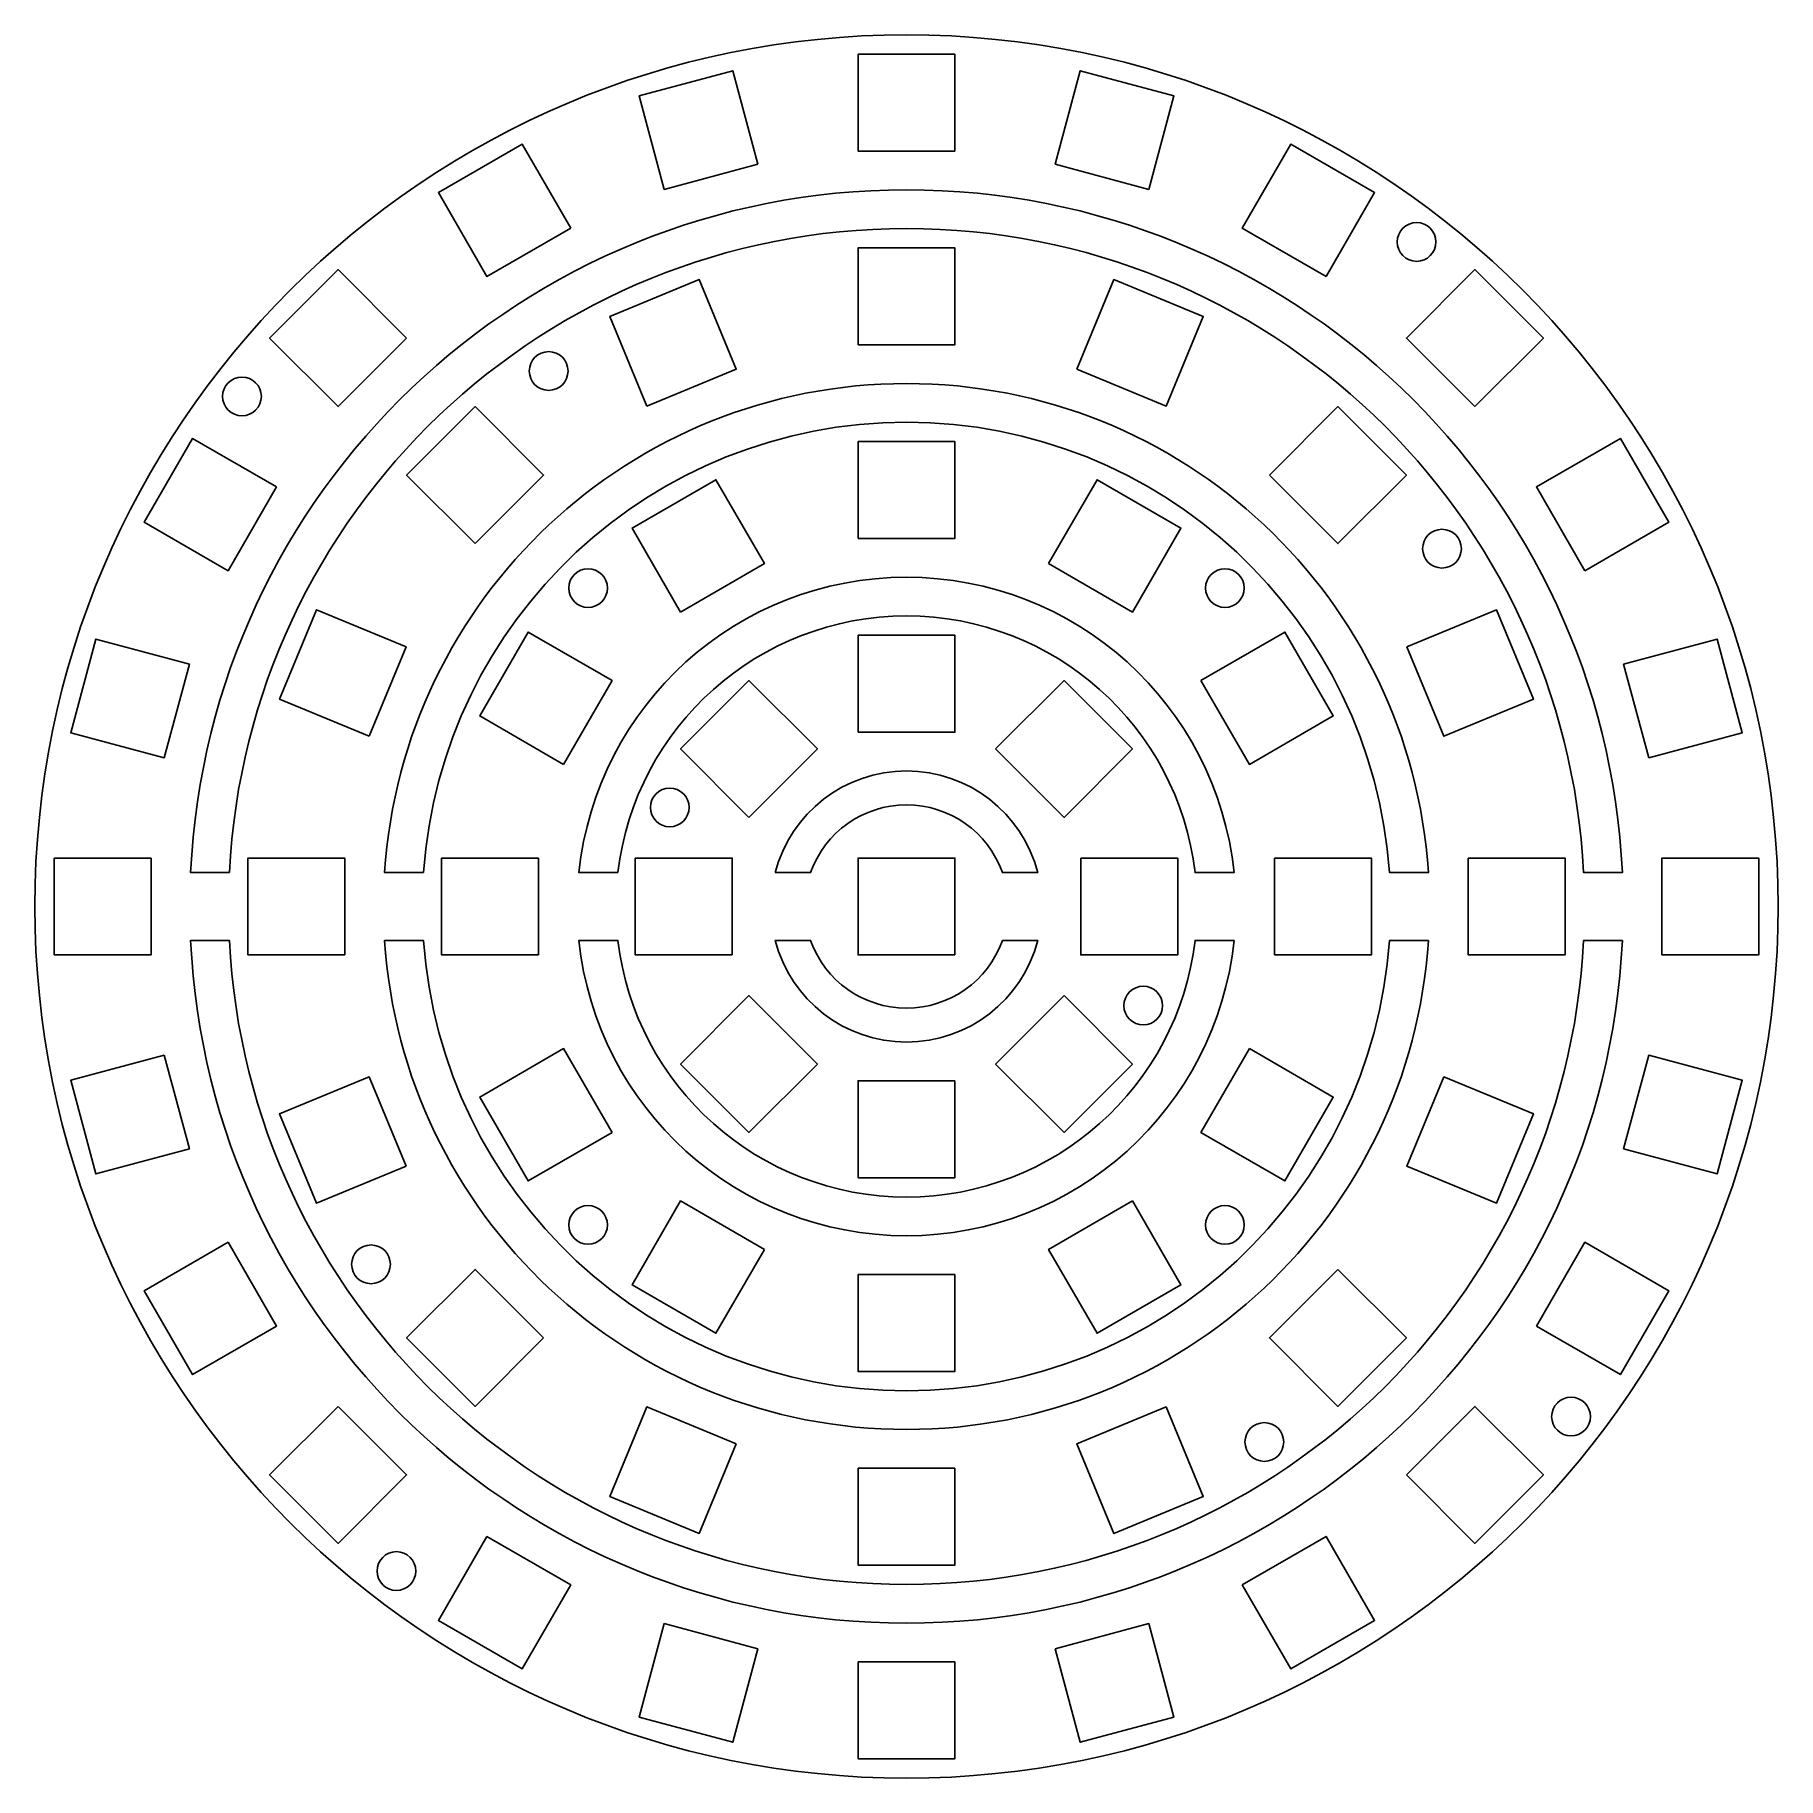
# Model space of a CAD drawing. Header units: millimetres. Extents: x -45 to 45, y -45 to 45.
import ezdxf

# ---------------------------------------------------------------- set-up
doc = ezdxf.new("R2010")
doc.units = ezdxf.units.MM
doc.layers.get('0').update_dxf_attribs({"linetype": 'CONTINUOUS'})

msp = doc.modelspace()

# ---------------------------------------------------------------- linework, layer by layer
for points in [[(2.5, 39), (2.5, 44), (-2.5, 44), (-2.5, 39)], [(2.5, 39), (2.5, 44), (-2.5, 44), (-2.5, 39)], [(2.5, 39), (2.5, 44), (-2.5, 44), (-2.5, 39)], [(2.5, 39), (2.5, 44), (-2.5, 44), (-2.5, 39)], [(-7.679, 38.318), (-8.973, 43.148), (-13.803, 41.854), (-12.509, 37.024)], [(-7.679, 38.318), (-8.973, 43.148), (-13.803, 41.854), (-12.509, 37.024)], [(-7.679, 38.318), (-8.973, 43.148), (-13.803, 41.854), (-12.509, 37.024)], [(-7.679, 38.318), (-8.973, 43.148), (-13.803, 41.854), (-12.509, 37.024)], [(12.509, 37.024), (13.803, 41.854), (8.973, 43.148), (7.679, 38.318)], [(12.509, 37.024), (13.803, 41.854), (8.973, 43.148), (7.679, 38.318)], [(12.509, 37.024), (13.803, 41.854), (8.973, 43.148), (7.679, 38.318)], [(12.509, 37.024), (13.803, 41.854), (8.973, 43.148), (7.679, 38.318)], [(-17.335, 35.025), (-19.835, 39.355), (-24.165, 36.855), (-21.665, 32.525)], [(-17.335, 35.025), (-19.835, 39.355), (-24.165, 36.855), (-21.665, 32.525)], [(-17.335, 35.025), (-19.835, 39.355), (-24.165, 36.855), (-21.665, 32.525)], [(-17.335, 35.025), (-19.835, 39.355), (-24.165, 36.855), (-21.665, 32.525)], [(21.665, 32.525), (24.165, 36.855), (19.835, 39.355), (17.335, 35.025)], [(21.665, 32.525), (24.165, 36.855), (19.835, 39.355), (17.335, 35.025)], [(21.665, 32.525), (24.165, 36.855), (19.835, 39.355), (17.335, 35.025)], [(21.665, 32.525), (24.165, 36.855), (19.835, 39.355), (17.335, 35.025)], [(-2.5, 29), (2.5, 29), (2.5, 34), (-2.5, 34)], [(-2.5, 29), (2.5, 29), (2.5, 34), (-2.5, 34)], [(-2.5, 29), (2.5, 29), (2.5, 34), (-2.5, 34)], [(-2.5, 29), (2.5, 29), (2.5, 34), (-2.5, 34)], [(-25.809, 29.345), (-29.345, 32.88), (-32.88, 29.345), (-29.345, 25.809)], [(-25.809, 29.345), (-29.345, 32.88), (-32.88, 29.345), (-29.345, 25.809)], [(-25.809, 29.345), (-29.345, 32.88), (-32.88, 29.345), (-29.345, 25.809)], [(-25.809, 29.345), (-29.345, 32.88), (-32.88, 29.345), (-29.345, 25.809)], [(29.345, 25.809), (32.88, 29.345), (29.345, 32.88), (25.809, 29.345)], [(29.345, 25.809), (32.88, 29.345), (29.345, 32.88), (25.809, 29.345)], [(29.345, 25.809), (32.88, 29.345), (29.345, 32.88), (25.809, 29.345)], [(29.345, 25.809), (32.88, 29.345), (29.345, 32.88), (25.809, 29.345)], [(-13.408, 25.836), (-8.788, 27.749), (-10.702, 32.369), (-15.321, 30.455)], [(-13.408, 25.836), (-8.788, 27.749), (-10.702, 32.369), (-15.321, 30.455)], [(-13.408, 25.836), (-8.788, 27.749), (-10.702, 32.369), (-15.321, 30.455)], [(-13.408, 25.836), (-8.788, 27.749), (-10.702, 32.369), (-15.321, 30.455)], [(8.788, 27.749), (13.408, 25.836), (15.321, 30.455), (10.702, 32.369)], [(8.788, 27.749), (13.408, 25.836), (15.321, 30.455), (10.702, 32.369)], [(8.788, 27.749), (13.408, 25.836), (15.321, 30.455), (10.702, 32.369)], [(8.788, 27.749), (13.408, 25.836), (15.321, 30.455), (10.702, 32.369)], [(-22.274, 18.738), (-18.738, 22.274), (-22.274, 25.809), (-25.809, 22.274)], [(-22.274, 18.738), (-18.738, 22.274), (-22.274, 25.809), (-25.809, 22.274)], [(-22.274, 18.738), (-18.738, 22.274), (-22.274, 25.809), (-25.809, 22.274)], [(-22.274, 18.738), (-18.738, 22.274), (-22.274, 25.809), (-25.809, 22.274)], [(18.738, 22.274), (22.274, 18.738), (25.809, 22.274), (22.274, 25.809)], [(18.738, 22.274), (22.274, 18.738), (25.809, 22.274), (22.274, 25.809)], [(18.738, 22.274), (22.274, 18.738), (25.809, 22.274), (22.274, 25.809)], [(18.738, 22.274), (22.274, 18.738), (25.809, 22.274), (22.274, 25.809)], [(-32.525, 21.665), (-36.855, 24.165), (-39.355, 19.835), (-35.025, 17.335)], [(-32.525, 21.665), (-36.855, 24.165), (-39.355, 19.835), (-35.025, 17.335)], [(-32.525, 21.665), (-36.855, 24.165), (-39.355, 19.835), (-35.025, 17.335)], [(-32.525, 21.665), (-36.855, 24.165), (-39.355, 19.835), (-35.025, 17.335)], [(-2.5, 19), (2.5, 19), (2.5, 24), (-2.5, 24)], [(-2.5, 19), (2.5, 19), (2.5, 24), (-2.5, 24)], [(-2.5, 19), (2.5, 19), (2.5, 24), (-2.5, 24)], [(-2.5, 19), (2.5, 19), (2.5, 24), (-2.5, 24)], [(35.025, 17.335), (39.355, 19.835), (36.855, 24.165), (32.525, 21.665)], [(35.025, 17.335), (39.355, 19.835), (36.855, 24.165), (32.525, 21.665)], [(35.025, 17.335), (39.355, 19.835), (36.855, 24.165), (32.525, 21.665)], [(35.025, 17.335), (39.355, 19.835), (36.855, 24.165), (32.525, 21.665)], [(-11.665, 15.204), (-7.335, 17.704), (-9.835, 22.035), (-14.165, 19.535)], [(-11.665, 15.204), (-7.335, 17.704), (-9.835, 22.035), (-14.165, 19.535)], [(-11.665, 15.204), (-7.335, 17.704), (-9.835, 22.035), (-14.165, 19.535)], [(-11.665, 15.204), (-7.335, 17.704), (-9.835, 22.035), (-14.165, 19.535)], [(7.335, 17.704), (11.665, 15.204), (14.165, 19.535), (9.835, 22.035)], [(7.335, 17.704), (11.665, 15.204), (14.165, 19.535), (9.835, 22.035)], [(7.335, 17.704), (11.665, 15.204), (14.165, 19.535), (9.835, 22.035)], [(7.335, 17.704), (11.665, 15.204), (14.165, 19.535), (9.835, 22.035)], [(-27.749, 8.788), (-25.836, 13.408), (-30.455, 15.321), (-32.369, 10.702)], [(-27.749, 8.788), (-25.836, 13.408), (-30.455, 15.321), (-32.369, 10.702)], [(-27.749, 8.788), (-25.836, 13.408), (-30.455, 15.321), (-32.369, 10.702)], [(-27.749, 8.788), (-25.836, 13.408), (-30.455, 15.321), (-32.369, 10.702)], [(25.836, 13.408), (27.749, 8.788), (32.369, 10.702), (30.455, 15.321)], [(25.836, 13.408), (27.749, 8.788), (32.369, 10.702), (30.455, 15.321)], [(25.836, 13.408), (27.749, 8.788), (32.369, 10.702), (30.455, 15.321)], [(25.836, 13.408), (27.749, 8.788), (32.369, 10.702), (30.455, 15.321)], [(-37.024, 12.509), (-41.854, 13.803), (-43.148, 8.973), (-38.318, 7.679)], [(-37.024, 12.509), (-41.854, 13.803), (-43.148, 8.973), (-38.318, 7.679)], [(-37.024, 12.509), (-41.854, 13.803), (-43.148, 8.973), (-38.318, 7.679)], [(-37.024, 12.509), (-41.854, 13.803), (-43.148, 8.973), (-38.318, 7.679)], [(-17.704, 7.335), (-15.204, 11.665), (-19.535, 14.165), (-22.035, 9.835)], [(-17.704, 7.335), (-15.204, 11.665), (-19.535, 14.165), (-22.035, 9.835)], [(-17.704, 7.335), (-15.204, 11.665), (-19.535, 14.165), (-22.035, 9.835)], [(-17.704, 7.335), (-15.204, 11.665), (-19.535, 14.165), (-22.035, 9.835)], [(-2.5, 9), (2.5, 9), (2.5, 14), (-2.5, 14)], [(-2.5, 9), (2.5, 9), (2.5, 14), (-2.5, 14)], [(-2.5, 9), (2.5, 9), (2.5, 14), (-2.5, 14)], [(-2.5, 9), (2.5, 9), (2.5, 14), (-2.5, 14)], [(15.204, 11.665), (17.704, 7.335), (22.035, 9.835), (19.535, 14.165)], [(15.204, 11.665), (17.704, 7.335), (22.035, 9.835), (19.535, 14.165)], [(15.204, 11.665), (17.704, 7.335), (22.035, 9.835), (19.535, 14.165)], [(15.204, 11.665), (17.704, 7.335), (22.035, 9.835), (19.535, 14.165)], [(38.318, 7.679), (43.148, 8.973), (41.854, 13.803), (37.024, 12.509)], [(38.318, 7.679), (43.148, 8.973), (41.854, 13.803), (37.024, 12.509)], [(38.318, 7.679), (43.148, 8.973), (41.854, 13.803), (37.024, 12.509)], [(38.318, 7.679), (43.148, 8.973), (41.854, 13.803), (37.024, 12.509)], [(-8.132, 4.596), (-4.596, 8.132), (-8.132, 11.667), (-11.667, 8.132)], [(-8.132, 4.596), (-4.596, 8.132), (-8.132, 11.667), (-11.667, 8.132)], [(-8.132, 4.596), (-4.596, 8.132), (-8.132, 11.667), (-11.667, 8.132)], [(-8.132, 4.596), (-4.596, 8.132), (-8.132, 11.667), (-11.667, 8.132)], [(4.596, 8.132), (8.132, 4.596), (11.667, 8.132), (8.132, 11.667)], [(4.596, 8.132), (8.132, 4.596), (11.667, 8.132), (8.132, 11.667)], [(4.596, 8.132), (8.132, 4.596), (11.667, 8.132), (8.132, 11.667)], [(4.596, 8.132), (8.132, 4.596), (11.667, 8.132), (8.132, 11.667)], [(-39, 2.5), (-44, 2.5), (-44, -2.5), (-39, -2.5)], [(-39, 2.5), (-44, 2.5), (-44, -2.5), (-39, -2.5)], [(-39, 2.5), (-44, 2.5), (-44, -2.5), (-39, -2.5)], [(-39, 2.5), (-44, 2.5), (-44, -2.5), (-39, -2.5)], [(-29, -2.5), (-29, 2.5), (-34, 2.5), (-34, -2.5)], [(-29, -2.5), (-29, 2.5), (-34, 2.5), (-34, -2.5)], [(-29, -2.5), (-29, 2.5), (-34, 2.5), (-34, -2.5)], [(-29, -2.5), (-29, 2.5), (-34, 2.5), (-34, -2.5)], [(-19, -2.5), (-19, 2.5), (-24, 2.5), (-24, -2.5)], [(-19, -2.5), (-19, 2.5), (-24, 2.5), (-24, -2.5)], [(-19, -2.5), (-19, 2.5), (-24, 2.5), (-24, -2.5)], [(-19, -2.5), (-19, 2.5), (-24, 2.5), (-24, -2.5)], [(-9, -2.5), (-9, 2.5), (-14, 2.5), (-14, -2.5)], [(-9, -2.5), (-9, 2.5), (-14, 2.5), (-14, -2.5)], [(-9, -2.5), (-9, 2.5), (-14, 2.5), (-14, -2.5)], [(-9, -2.5), (-9, 2.5), (-14, 2.5), (-14, -2.5)], [(2.5, -2.5), (2.5, 2.5), (-2.5, 2.5), (-2.5, -2.5)], [(2.5, -2.5), (2.5, 2.5), (-2.5, 2.5), (-2.5, -2.5)], [(2.5, -2.5), (2.5, 2.5), (-2.5, 2.5), (-2.5, -2.5)], [(2.5, -2.5), (2.5, 2.5), (-2.5, 2.5), (-2.5, -2.5)], [(9, 2.5), (9, -2.5), (14, -2.5), (14, 2.5)], [(9, 2.5), (9, -2.5), (14, -2.5), (14, 2.5)], [(9, 2.5), (9, -2.5), (14, -2.5), (14, 2.5)], [(9, 2.5), (9, -2.5), (14, -2.5), (14, 2.5)], [(19, 2.5), (19, -2.5), (24, -2.5), (24, 2.5)], [(19, 2.5), (19, -2.5), (24, -2.5), (24, 2.5)], [(19, 2.5), (19, -2.5), (24, -2.5), (24, 2.5)], [(19, 2.5), (19, -2.5), (24, -2.5), (24, 2.5)], [(29, 2.5), (29, -2.5), (34, -2.5), (34, 2.5)], [(29, 2.5), (29, -2.5), (34, -2.5), (34, 2.5)], [(29, 2.5), (29, -2.5), (34, -2.5), (34, 2.5)], [(29, 2.5), (29, -2.5), (34, -2.5), (34, 2.5)], [(39, -2.5), (44, -2.5), (44, 2.5), (39, 2.5)], [(39, -2.5), (44, -2.5), (44, 2.5), (39, 2.5)], [(39, -2.5), (44, -2.5), (44, 2.5), (39, 2.5)], [(39, -2.5), (44, -2.5), (44, 2.5), (39, 2.5)], [(-4.596, -8.132), (-8.132, -4.596), (-11.667, -8.132), (-8.132, -11.667)], [(-4.596, -8.132), (-8.132, -4.596), (-11.667, -8.132), (-8.132, -11.667)], [(-4.596, -8.132), (-8.132, -4.596), (-11.667, -8.132), (-8.132, -11.667)], [(-4.596, -8.132), (-8.132, -4.596), (-11.667, -8.132), (-8.132, -11.667)], [(8.132, -4.596), (4.596, -8.132), (8.132, -11.667), (11.667, -8.132)], [(8.132, -4.596), (4.596, -8.132), (8.132, -11.667), (11.667, -8.132)], [(8.132, -4.596), (4.596, -8.132), (8.132, -11.667), (11.667, -8.132)], [(8.132, -4.596), (4.596, -8.132), (8.132, -11.667), (11.667, -8.132)], [(-38.318, -7.679), (-43.148, -8.973), (-41.854, -13.803), (-37.024, -12.509)], [(-38.318, -7.679), (-43.148, -8.973), (-41.854, -13.803), (-37.024, -12.509)], [(-38.318, -7.679), (-43.148, -8.973), (-41.854, -13.803), (-37.024, -12.509)], [(-38.318, -7.679), (-43.148, -8.973), (-41.854, -13.803), (-37.024, -12.509)], [(-15.204, -11.665), (-17.704, -7.335), (-22.035, -9.835), (-19.535, -14.165)], [(-15.204, -11.665), (-17.704, -7.335), (-22.035, -9.835), (-19.535, -14.165)], [(-15.204, -11.665), (-17.704, -7.335), (-22.035, -9.835), (-19.535, -14.165)], [(-15.204, -11.665), (-17.704, -7.335), (-22.035, -9.835), (-19.535, -14.165)], [(17.704, -7.335), (15.204, -11.665), (19.535, -14.165), (22.035, -9.835)], [(17.704, -7.335), (15.204, -11.665), (19.535, -14.165), (22.035, -9.835)], [(17.704, -7.335), (15.204, -11.665), (19.535, -14.165), (22.035, -9.835)], [(17.704, -7.335), (15.204, -11.665), (19.535, -14.165), (22.035, -9.835)], [(37.024, -12.509), (41.854, -13.803), (43.148, -8.973), (38.318, -7.679)], [(37.024, -12.509), (41.854, -13.803), (43.148, -8.973), (38.318, -7.679)], [(37.024, -12.509), (41.854, -13.803), (43.148, -8.973), (38.318, -7.679)], [(37.024, -12.509), (41.854, -13.803), (43.148, -8.973), (38.318, -7.679)], [(-25.836, -13.408), (-27.749, -8.788), (-32.369, -10.702), (-30.455, -15.321)], [(-25.836, -13.408), (-27.749, -8.788), (-32.369, -10.702), (-30.455, -15.321)], [(-25.836, -13.408), (-27.749, -8.788), (-32.369, -10.702), (-30.455, -15.321)], [(-25.836, -13.408), (-27.749, -8.788), (-32.369, -10.702), (-30.455, -15.321)], [(2.5, -9), (-2.5, -9), (-2.5, -14), (2.5, -14)], [(2.5, -9), (-2.5, -9), (-2.5, -14), (2.5, -14)], [(2.5, -9), (-2.5, -9), (-2.5, -14), (2.5, -14)], [(2.5, -9), (-2.5, -9), (-2.5, -14), (2.5, -14)], [(27.749, -8.788), (25.836, -13.408), (30.455, -15.321), (32.369, -10.702)], [(27.749, -8.788), (25.836, -13.408), (30.455, -15.321), (32.369, -10.702)], [(27.749, -8.788), (25.836, -13.408), (30.455, -15.321), (32.369, -10.702)], [(27.749, -8.788), (25.836, -13.408), (30.455, -15.321), (32.369, -10.702)], [(-7.335, -17.704), (-11.665, -15.204), (-14.165, -19.535), (-9.835, -22.035)], [(-7.335, -17.704), (-11.665, -15.204), (-14.165, -19.535), (-9.835, -22.035)], [(-7.335, -17.704), (-11.665, -15.204), (-14.165, -19.535), (-9.835, -22.035)], [(-7.335, -17.704), (-11.665, -15.204), (-14.165, -19.535), (-9.835, -22.035)], [(11.665, -15.204), (7.335, -17.704), (9.835, -22.035), (14.165, -19.535)], [(11.665, -15.204), (7.335, -17.704), (9.835, -22.035), (14.165, -19.535)], [(11.665, -15.204), (7.335, -17.704), (9.835, -22.035), (14.165, -19.535)], [(11.665, -15.204), (7.335, -17.704), (9.835, -22.035), (14.165, -19.535)], [(-35.025, -17.335), (-39.355, -19.835), (-36.855, -24.165), (-32.525, -21.665)], [(-35.025, -17.335), (-39.355, -19.835), (-36.855, -24.165), (-32.525, -21.665)], [(-35.025, -17.335), (-39.355, -19.835), (-36.855, -24.165), (-32.525, -21.665)], [(-35.025, -17.335), (-39.355, -19.835), (-36.855, -24.165), (-32.525, -21.665)], [(32.525, -21.665), (36.855, -24.165), (39.355, -19.835), (35.025, -17.335)], [(32.525, -21.665), (36.855, -24.165), (39.355, -19.835), (35.025, -17.335)], [(32.525, -21.665), (36.855, -24.165), (39.355, -19.835), (35.025, -17.335)], [(32.525, -21.665), (36.855, -24.165), (39.355, -19.835), (35.025, -17.335)], [(-18.738, -22.274), (-22.274, -18.738), (-25.809, -22.274), (-22.274, -25.809)], [(-18.738, -22.274), (-22.274, -18.738), (-25.809, -22.274), (-22.274, -25.809)], [(-18.738, -22.274), (-22.274, -18.738), (-25.809, -22.274), (-22.274, -25.809)], [(-18.738, -22.274), (-22.274, -18.738), (-25.809, -22.274), (-22.274, -25.809)], [(22.274, -18.738), (18.738, -22.274), (22.274, -25.809), (25.809, -22.274)], [(22.274, -18.738), (18.738, -22.274), (22.274, -25.809), (25.809, -22.274)], [(22.274, -18.738), (18.738, -22.274), (22.274, -25.809), (25.809, -22.274)], [(22.274, -18.738), (18.738, -22.274), (22.274, -25.809), (25.809, -22.274)], [(2.5, -19), (-2.5, -19), (-2.5, -24), (2.5, -24)], [(2.5, -19), (-2.5, -19), (-2.5, -24), (2.5, -24)], [(2.5, -19), (-2.5, -19), (-2.5, -24), (2.5, -24)], [(2.5, -19), (-2.5, -19), (-2.5, -24), (2.5, -24)], [(-29.345, -25.809), (-32.88, -29.345), (-29.345, -32.88), (-25.809, -29.345)], [(-29.345, -25.809), (-32.88, -29.345), (-29.345, -32.88), (-25.809, -29.345)], [(-29.345, -25.809), (-32.88, -29.345), (-29.345, -32.88), (-25.809, -29.345)], [(-29.345, -25.809), (-32.88, -29.345), (-29.345, -32.88), (-25.809, -29.345)], [(-8.788, -27.749), (-13.408, -25.836), (-15.321, -30.455), (-10.702, -32.369)], [(-8.788, -27.749), (-13.408, -25.836), (-15.321, -30.455), (-10.702, -32.369)], [(-8.788, -27.749), (-13.408, -25.836), (-15.321, -30.455), (-10.702, -32.369)], [(-8.788, -27.749), (-13.408, -25.836), (-15.321, -30.455), (-10.702, -32.369)], [(13.408, -25.836), (8.788, -27.749), (10.702, -32.369), (15.321, -30.455)], [(13.408, -25.836), (8.788, -27.749), (10.702, -32.369), (15.321, -30.455)], [(13.408, -25.836), (8.788, -27.749), (10.702, -32.369), (15.321, -30.455)], [(13.408, -25.836), (8.788, -27.749), (10.702, -32.369), (15.321, -30.455)], [(25.809, -29.345), (29.345, -32.88), (32.88, -29.345), (29.345, -25.809)], [(25.809, -29.345), (29.345, -32.88), (32.88, -29.345), (29.345, -25.809)], [(25.809, -29.345), (29.345, -32.88), (32.88, -29.345), (29.345, -25.809)], [(25.809, -29.345), (29.345, -32.88), (32.88, -29.345), (29.345, -25.809)], [(2.5, -29), (-2.5, -29), (-2.5, -34), (2.5, -34)], [(2.5, -29), (-2.5, -29), (-2.5, -34), (2.5, -34)], [(2.5, -29), (-2.5, -29), (-2.5, -34), (2.5, -34)], [(2.5, -29), (-2.5, -29), (-2.5, -34), (2.5, -34)], [(-21.665, -32.525), (-24.165, -36.855), (-19.835, -39.355), (-17.335, -35.025)], [(-21.665, -32.525), (-24.165, -36.855), (-19.835, -39.355), (-17.335, -35.025)], [(-21.665, -32.525), (-24.165, -36.855), (-19.835, -39.355), (-17.335, -35.025)], [(-21.665, -32.525), (-24.165, -36.855), (-19.835, -39.355), (-17.335, -35.025)], [(17.335, -35.025), (19.835, -39.355), (24.165, -36.855), (21.665, -32.525)], [(17.335, -35.025), (19.835, -39.355), (24.165, -36.855), (21.665, -32.525)], [(17.335, -35.025), (19.835, -39.355), (24.165, -36.855), (21.665, -32.525)], [(17.335, -35.025), (19.835, -39.355), (24.165, -36.855), (21.665, -32.525)], [(-12.509, -37.024), (-13.803, -41.854), (-8.973, -43.148), (-7.679, -38.318)], [(-12.509, -37.024), (-13.803, -41.854), (-8.973, -43.148), (-7.679, -38.318)], [(-12.509, -37.024), (-13.803, -41.854), (-8.973, -43.148), (-7.679, -38.318)], [(-12.509, -37.024), (-13.803, -41.854), (-8.973, -43.148), (-7.679, -38.318)], [(7.679, -38.318), (8.973, -43.148), (13.803, -41.854), (12.509, -37.024)], [(7.679, -38.318), (8.973, -43.148), (13.803, -41.854), (12.509, -37.024)], [(7.679, -38.318), (8.973, -43.148), (13.803, -41.854), (12.509, -37.024)], [(7.679, -38.318), (8.973, -43.148), (13.803, -41.854), (12.509, -37.024)], [(-2.5, -39), (-2.5, -44), (2.5, -44), (2.5, -39)], [(-2.5, -39), (-2.5, -44), (2.5, -44), (2.5, -39)], [(-2.5, -39), (-2.5, -44), (2.5, -44), (2.5, -39)], [(-2.5, -39), (-2.5, -44), (2.5, -44), (2.5, -39)]]:
    msp.add_lwpolyline(points, close=True)
for points in [[(-34.956, 1.75, -0.95119), (34.956, 1.75), (36.959, 1.75, 0.95377), (-36.959, 1.75)], [(-34.956, 1.75, -0.95119), (34.956, 1.75), (36.959, 1.75, 0.95377), (-36.959, 1.75)], [(-34.956, 1.75, -0.95119), (34.956, 1.75), (36.959, 1.75, 0.95377), (-36.959, 1.75)], [(-34.956, 1.75, -0.95119), (34.956, 1.75), (36.959, 1.75, 0.95377), (-36.959, 1.75)], [(-24.939, 1.75, -0.932287), (24.939, 1.75), (26.943, 1.75, 0.937156), (-26.943, 1.75)], [(-24.939, 1.75, -0.932287), (24.939, 1.75), (26.943, 1.75, 0.937156), (-26.943, 1.75)], [(-24.939, 1.75, -0.932287), (24.939, 1.75), (26.943, 1.75, 0.937156), (-26.943, 1.75)], [(-24.939, 1.75, -0.932287), (24.939, 1.75), (26.943, 1.75, 0.937156), (-26.943, 1.75)], [(-14.898, 1.75, -0.889407), (14.898, 1.75), (16.91, 1.75, 0.90185), (-16.91, 1.75)], [(-14.898, 1.75, -0.889407), (14.898, 1.75), (16.91, 1.75, 0.90185), (-16.91, 1.75)], [(-14.898, 1.75, -0.889407), (14.898, 1.75), (16.91, 1.75, 0.90185), (-16.91, 1.75)], [(-14.898, 1.75, -0.889407), (14.898, 1.75), (16.91, 1.75, 0.90185), (-16.91, 1.75)], [(-6.778, 1.75), (-4.95, 1.75, -0.707107), (4.95, 1.75), (6.778, 1.75, 0.774597)], [(-6.778, 1.75), (-4.95, 1.75, -0.707107), (4.95, 1.75), (6.778, 1.75, 0.774597)], [(-6.778, 1.75), (-4.95, 1.75, -0.707107), (4.95, 1.75), (6.778, 1.75, 0.774597)], [(-6.778, 1.75), (-4.95, 1.75, -0.707107), (4.95, 1.75), (6.778, 1.75, 0.774597)], [(36.959, -1.75), (34.956, -1.75, -0.95119), (-34.956, -1.75), (-36.959, -1.75, 0.95377)], [(36.959, -1.75), (34.956, -1.75, -0.95119), (-34.956, -1.75), (-36.959, -1.75, 0.95377)], [(36.959, -1.75), (34.956, -1.75, -0.95119), (-34.956, -1.75), (-36.959, -1.75, 0.95377)], [(36.959, -1.75), (34.956, -1.75, -0.95119), (-34.956, -1.75), (-36.959, -1.75, 0.95377)], [(26.943, -1.75), (24.939, -1.75, -0.932287), (-24.939, -1.75), (-26.943, -1.75, 0.937156)], [(26.943, -1.75), (24.939, -1.75, -0.932287), (-24.939, -1.75), (-26.943, -1.75, 0.937156)], [(26.943, -1.75), (24.939, -1.75, -0.932287), (-24.939, -1.75), (-26.943, -1.75, 0.937156)], [(26.943, -1.75), (24.939, -1.75, -0.932287), (-24.939, -1.75), (-26.943, -1.75, 0.937156)], [(16.91, -1.75), (14.898, -1.75, -0.889407), (-14.898, -1.75), (-16.91, -1.75, 0.90185)], [(16.91, -1.75), (14.898, -1.75, -0.889407), (-14.898, -1.75), (-16.91, -1.75, 0.90185)], [(16.91, -1.75), (14.898, -1.75, -0.889407), (-14.898, -1.75), (-16.91, -1.75, 0.90185)], [(16.91, -1.75), (14.898, -1.75, -0.889407), (-14.898, -1.75), (-16.91, -1.75, 0.90185)], [(4.95, -1.75, -0.707107), (-4.95, -1.75), (-6.778, -1.75, 0.774597), (6.778, -1.75)], [(4.95, -1.75, -0.707107), (-4.95, -1.75), (-6.778, -1.75, 0.774597), (6.778, -1.75)], [(4.95, -1.75, -0.707107), (-4.95, -1.75), (-6.778, -1.75, 0.774597), (6.778, -1.75)], [(4.95, -1.75, -0.707107), (-4.95, -1.75), (-6.778, -1.75, 0.774597), (6.778, -1.75)]]:
    msp.add_lwpolyline(points, format="xyb", close=True)
for centre, radius in [((0, 0), 45), ((0, 0), 45), ((0, 0), 45), ((0, 0), 45), ((26.335, 34.308), 1), ((26.335, 34.308), 1), ((26.335, 34.308), 1), ((26.335, 34.308), 1), ((-18.473, 27.646), 1), ((-18.473, 27.646), 1), ((-18.473, 27.646), 1), ((-18.473, 27.646), 1), ((-34.308, 26.335), 1), ((-34.308, 26.335), 1), ((-34.308, 26.335), 1), ((-34.308, 26.335), 1), ((27.646, 18.473), 1), ((27.646, 18.473), 1), ((27.646, 18.473), 1), ((27.646, 18.473), 1), ((-16.44, 16.44), 1), ((-16.44, 16.44), 1), ((-16.44, 16.44), 1), ((-16.44, 16.44), 1), ((16.44, 16.44), 1), ((16.44, 16.44), 1), ((16.44, 16.44), 1), ((16.44, 16.44), 1), ((-12.223, 5.116), 1), ((-12.223, 5.116), 1), ((-12.223, 5.116), 1), ((-12.223, 5.116), 1), ((12.223, -5.116), 1), ((12.223, -5.116), 1), ((12.223, -5.116), 1), ((12.223, -5.116), 1), ((-16.44, -16.44), 1), ((-16.44, -16.44), 1), ((-16.44, -16.44), 1), ((-16.44, -16.44), 1), ((16.44, -16.44), 1), ((16.44, -16.44), 1), ((16.44, -16.44), 1), ((16.44, -16.44), 1), ((-27.646, -18.473), 1), ((-27.646, -18.473), 1), ((-27.646, -18.473), 1), ((-27.646, -18.473), 1), ((34.308, -26.335), 1), ((34.308, -26.335), 1), ((34.308, -26.335), 1), ((34.308, -26.335), 1), ((18.473, -27.646), 1), ((18.473, -27.646), 1), ((18.473, -27.646), 1), ((18.473, -27.646), 1), ((-26.335, -34.308), 1), ((-26.335, -34.308), 1), ((-26.335, -34.308), 1), ((-26.335, -34.308), 1)]:
    msp.add_circle(centre, radius)

doc.saveas('drawing.dxf')
